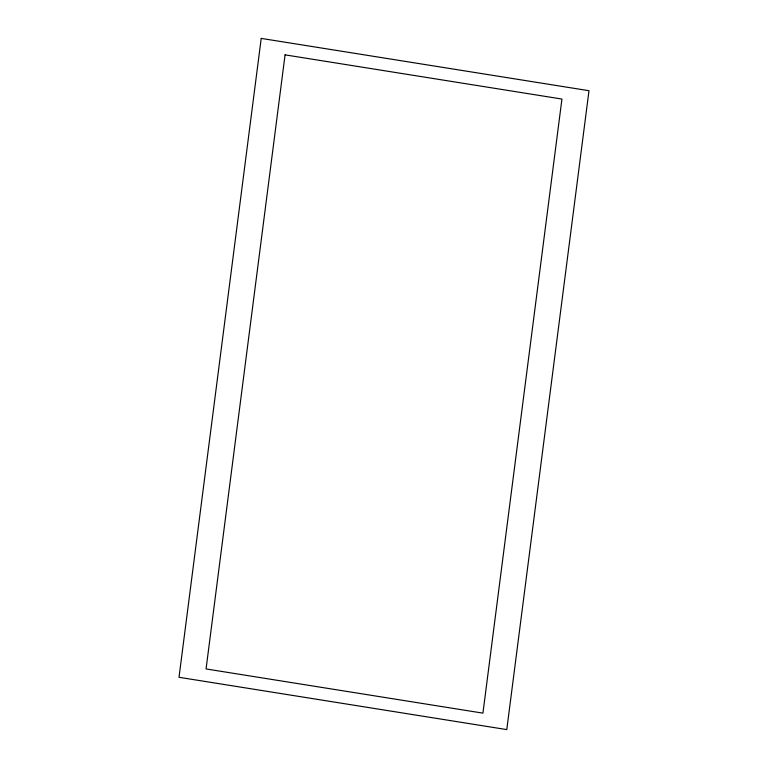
<?xml version="1.0" encoding="UTF-8"?>
<svg xmlns="http://www.w3.org/2000/svg" width="768" height="768" viewBox="0 0 768 768"><rect width="100%" height="100%" fill="white"/><g stroke="black" fill="none" stroke-linecap="round" stroke-linejoin="round"><path stroke-width="1.15" d="M261.216 38.4L179.011 677.29L506.784 729.6L588.989 90.71L261.216 38.4M285.072 54.864L206.064 668.947L482.928 713.136L561.936 99.053L285.072 54.864"/></g></svg>
